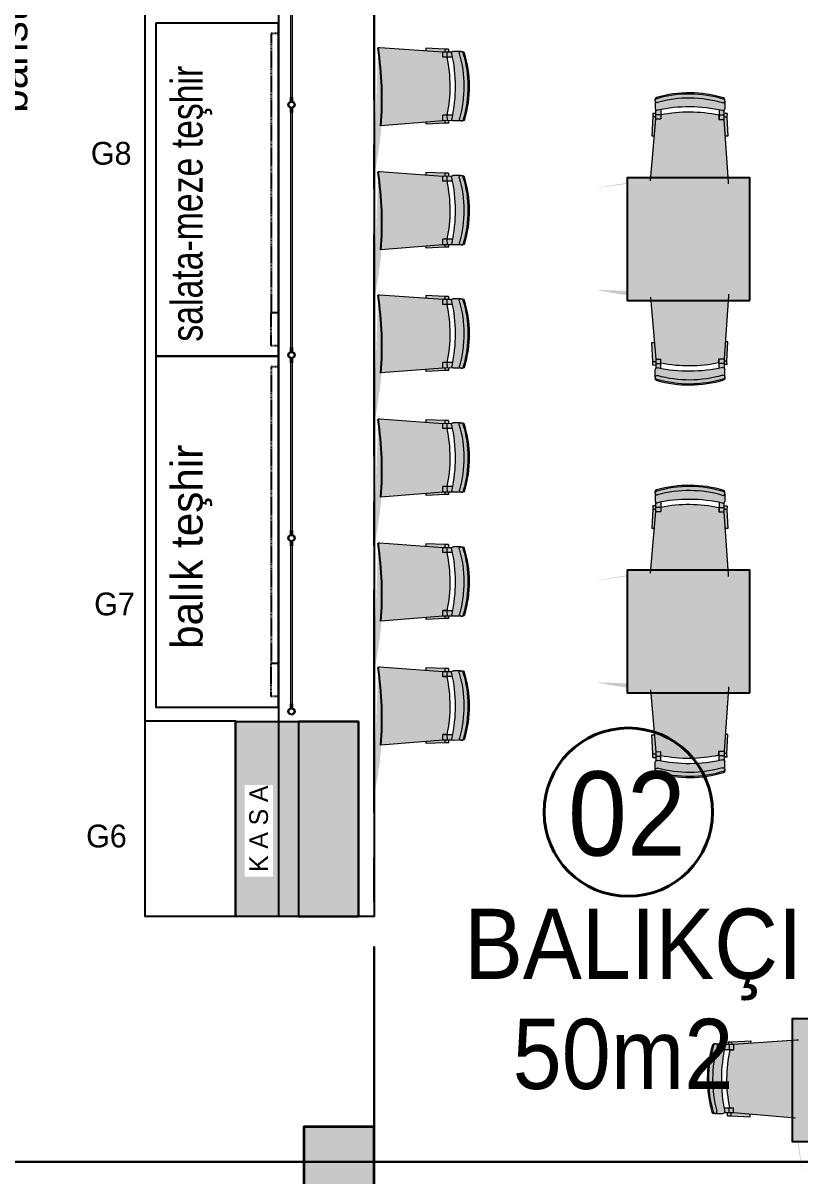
# Model space of a CAD drawing. Header units: millimetres. Extents: x -2729 to 15248, y -12439 to 5292.
# Drawn here: x 3808 to 4251, y -9050 to -8392 of the extents above; entities that cross this region are included whole.
import ezdxf

# ---------------------------------------------------------------- set-up
doc = ezdxf.new("R2010")
doc.units = ezdxf.units.MM
doc.linetypes.add('CENTER', pattern=[50.79999999999998, 31.75, -6.349999999999998, 6.349999999999998, -6.349999999999998])
doc.linetypes.add('DASHED', pattern=[0.75, 0.5, -0.25])
for name, color, linetype, lineweight in [('antet_Ном_пера__60', 7, 'Continuous', 35), ('CAM', 155, 'Continuous', 15), ('DUVAR', 7, 'Continuous', 30), ('gzm', 250, 'Continuous', 20), ('kolon_Ном_пера__60', 7, 'Continuous', 35)]:
    doc.layers.add(name, color=color, linetype=linetype, lineweight=lineweight)
for name, color, linetype in [('Kıtc-002 Çizgi', 7, 'Continuous'), ('S2000-002 Çizgi', 7, 'Continuous'), ('tefris', 39, 'Continuous')]:
    doc.layers.add(name, color=color, linetype=linetype)
doc.styles.add('TAKSİM', font='GOTHIC.TTF', dxfattribs={"height": 20})
doc.styles.add('YAZI01', font='SIMPLXTW.SHX', dxfattribs={"width": 0.6})
doc.styles.add('Мой Ариал', font='arial.ttf', dxfattribs={"width": 0.9})

# ---------------------------------------------------------------- blocks, each defined once
blk = doc.blocks.new('dfgbdf')
at = {"layer": 'tefris', "color": 250, "lineweight": 9}
for p, q in [((-2454111.619684269, 525210.158802735), (-2454111.651142441, 525205.7704439993)), ((-2454111.619684269, 525210.158802735), (-2454111.651142441, 525205.7704439993)), ((-2454111.619684269, 525210.158802735), (-2454111.61313714, 525211.0721156007)), ((-2454072.020701715, 525209.8749354146), (-2454072.014154585, 525210.7882482801)), ((-2454111.393876919, 525199.8079857455), (-2454111.356269388, 525205.054168995)), ((-2454108.455731259, 525205.1188426953), (-2454108.493951429, 525199.7871974818)), ((-2454075.256584268, 525204.8808529217), (-2454075.294804439, 525199.5492077086)), ((-2454072.394878949, 525199.528419445), (-2454072.357271417, 525204.7746026947)), ((-2454072.020701715, 525209.8749354146), (-2454072.052159887, 525205.4865766789)), ((-2454072.020701715, 525209.8749354146), (-2454072.052159887, 525205.4865766789)), ((-2454114.364413285, 525164.5024694676), (-2454111.393876919, 525199.8079857455)), ((-2454112.999900517, 525201.1196209646), (-2454113.57778656, 525190.2564495396)), ((-2454112.985563781, 525203.1195695786), (-2454112.999900517, 525201.1196209646)), ((-2454112.999900517, 525201.1196209646), (-2454111.384557405, 525201.1080412957)), ((-2454112.985563781, 525203.1195695786), (-2454111.370220672, 525203.107989909)), ((-2454111.393876919, 525199.8079857455), (-2454108.393953999, 525199.7864806453)), ((-2454111.375956003, 525202.3079215129), (-2454108.476030512, 525202.2871332491)), ((-2454108.377466755, 525202.0864215513), (-2454108.393953999, 525199.7864806453)), ((-2454075.378314627, 525201.8498654515), (-2454075.394801869, 525199.5499245452)), ((-2454075.394801869, 525199.5499245452), (-2454072.394878949, 525199.528419445)), ((-2454075.276883522, 525202.0491434757), (-2454072.376958031, 525202.0283552122)), ((-2454069.8998299, 525163.7397039934), (-2454072.394878949, 525199.528419445)), ((-2454070.770216322, 525200.816895326), (-2454072.385559435, 525200.828474995)), ((-2454070.75587959, 525202.8168439397), (-2454072.371222701, 525202.8284236089)), ((-2454070.75587959, 525202.8168439397), (-2454070.770216322, 525200.816895326)), ((-2454070.770216322, 525200.816895326), (-2454070.348128059, 525189.946555534)), ((-2454113.57778656, 525190.2564495396), (-2454112.198356299, 525190.2465610235)), ((-2454070.348128059, 525189.946555534), (-2454071.727558321, 525189.95644405))]:
    blk.add_line(p, q, dxfattribs=at)
for centre, radius, start, end in [((-2454110.619709962, 525210.1516343682), 1, 179.5892793318425, 285.8993206494205), ((-2454110.95488347, 525210.5468397918), 0.6645643387296895, 128.1842560686453, 174.5564035868221), ((-2454110.613162832, 525211.0649472337), 1, 106.424976356534, 179.5892793318425), ((-2454110.477309588, 525209.903743491), 1.465455548318734, 98.72199400806039, 127.3173746617995), ((-2454092.409191321, 525148.7779265486), 65.89265889045396, 89.45884940670703, 106.2935274857314), ((-2454092.409191321, 525148.7779265486), 65.19265889045396, 89.45884940670703, 106.2935274857314), ((-2454092.43093583, 525145.7446062912), 65.92605708526092, 89.4589154703867, 105.7679051027529), ((-2454092.130943537, 525145.7424557811), 65.92605708526092, 73.41065353881503, 89.71964317462334), ((-2454092.112385946, 525148.7757988839), 65.19265889045396, 72.8850311529628, 89.71970926283139), ((-2454092.109199028, 525148.7757760386), 65.89265889045396, 72.8850311529628, 89.71970926283139), ((-2454073.169802533, 525209.636302729), 1.465455548318734, 51.8611839938373, 80.45656463648214), ((-2454073.014128892, 525210.795416647), 1, 359.5892793318426, 72.75358231075933), ((-2454072.683058072, 525210.2724862649), 0.6645643387296895, 4.622155051725973, 50.99430259902947), ((-2454110.651168134, 525205.7632756322), 1, 179.5892793318425, 282.1716553241168), ((-2454092.605583447, 525121.3815767524), 85.28971260092196, 89.48851251595534, 102.0700716838015), ((-2454092.445793999, 525122.746649585), 80.92352941175771, 77.82438813700311, 101.3541705151467), ((-2454092.305591153, 525121.3794262424), 85.28971260092196, 77.10848695473183, 89.69004613117218), ((-2454073.020676022, 525209.8821037814), 1, 253.2792379985671, 359.5892793318426), ((-2454073.052134194, 525205.4937450454), 1, 257.0069033155113, 359.5892793318426), ((-2454072.892565872, 525163.5310621646), 3, 344.9838835373608, 3.987984671885633)]:
    blk.add_arc(centre, radius, start, end, dxfattribs=at)
blk = doc.blocks.new('fgvbhfgjh')
h = blk.add_hatch(color=18)
h.set_gradient(color1=(8, 8, 8), color2=(145, 145, 145), one_color=1, tint=0.4099999964237213, name='INVCURVED')
h.paths.add_polyline_path([(-2451483.19880926, 521668.8699824771), (-2451413.19880926, 521668.8699824771), (-2451413.19880926, 521598.869982477), (-2451483.19880926, 521598.869982477)])
blk.add_lwpolyline([(-2451483.19880926, 521668.8699824771), (-2451413.19880926, 521668.8699824771), (-2451413.19880926, 521598.869982477), (-2451483.19880926, 521598.869982477), (-2451483.19880926, 521668.8699824771)])
blk = doc.blocks.new('sthsryh')
at = {"layer": 'tefris'}
h = blk.add_hatch(color=18, dxfattribs=at)
h.set_gradient(color1=(8, 8, 8), color2=(92, 92, 92), one_color=1, tint=0.3600000143051147, name='CYLINDER')
h.paths.add_polyline_path([(4536.027984292246, 3770.325054242625, 0.3305505333251211), (4535.32380904397, 3769.363329257933), (4535.327795710414, 3768.842818065198, -0.2427438629334576), (4535.603671018034, 3769.386162536859, -0.119052518395025), (4536.236699198371, 3769.655927417917, -0.0735875389792936), (4555.105370913167, 3772.528737205897, -0.0735875389735171), (4574.009576548355, 3769.89989381045, -0.1190525126681235), (4574.646036443301, 3769.638328282513, -0.2196094287040335), (4574.925968447234, 3769.156875298882), (4574.922982984222, 3769.619108907296, 0.3305455976475086), (4574.20644415915, 3770.571640149807, 0.0735875385497968), (4555.099256517364, 3773.228710501047, 0.0735875387030554)])
edge = h.paths.add_edge_path()
edge.add_ellipse((4619.063162452076, 3661.00762482005), major_axis=(-119.3420201236627, 37.1817459616933), ratio=0.4265283154215424, start_angle=297.7073354583348, end_angle=323.01772509326184, ccw=False)
edge.add_line((4577.615019422956, 3723.361419636582), (4574.695728148332, 3758.35513750941))
edge.add_line((4574.695728147401, 3758.35513750941), (4571.695790719241, 3758.335761598369))
edge.add_line((4571.695790719241, 3758.335761597671), (4571.680935855488, 3760.635713626747))
edge.add_arc((4555.692956018261, 3681.307269087236), 80.92352941115504, 438.6051640350927, 462.1349463954)
edge.add_line((4538.681624141987, 3760.422578605649), (4538.696479007136, 3758.122626576806))
edge.add_line((4538.696479007136, 3758.122626576748), (4535.696541578043, 3758.103250665533))
edge.add_line((4535.696541578043, 3758.103250665533), (4533.17609225912, 3722.316315079981))
edge.add_arc((4536.168679393361, 3722.10554922116), 3.000000000802631, 175.9713498595306, 194.9687877263636)
h.paths.add_polyline_path([(4573.749138103331, 3763.33284721832, 0.4790289221056363), (4574.957225267311, 3764.317438008148), (4574.928881892931, 3768.705791625661, -0.500271849319481), (4573.654272398911, 3767.737783109944, 0.07128175433068201), (4555.118632376194, 3770.228773159557, 0.0712817547301692), (4536.61671477044, 3767.498565981107, -0.5002619448420746), (4535.329708043952, 3768.449997907621), (4535.358051382936, 3764.061649642594, 0.4790207402578018), (4536.578755281399, 3763.092772141042, -0.0549629285443206), (4555.150925335474, 3765.228916187072, -0.054962927260355)])
h.paths.add_polyline_path([(4555.105370913167, 3772.528737205897, 0.0735875389792797), (4536.236699198371, 3769.655927417917, 0.1254224069759553), (4535.574437601492, 3769.36382890481, 0.2281353875295868), (4535.327795710414, 3768.842818065198), (4535.329707838129, 3768.450029600354), (4535.329708043952, 3768.449997915129, 0.4988503369004011), (4536.612383235246, 3767.497278756812, -0.071298977506095), (4555.118632376194, 3770.228773159557, -0.0712989770642944), (4573.658620188012, 3767.736551945738, 0.4988602312897345), (4574.928881892, 3768.705791625836), (4574.925968447234, 3769.156875300454, 0.205143870496195), (4574.675555960275, 3769.616374080652, 0.1254224130629383), (4574.009576548355, 3769.89989381045, 0.0735875389735347)])
h.paths.add_polyline_path([(4575.49342114199, 3748.793144219729), (4576.872858072166, 3748.802053687978), (4576.302682268899, 3759.66563252936), (4574.687331345398, 3759.655199346541), (4574.695728147401, 3758.35513750941)])
h.paths.add_polyline_path([(4533.642990515567, 3748.522841841216), (4535.02242744714, 3748.531751310104), (4535.696541578043, 3758.103250665533), (4535.688144776504, 3759.403312502604), (4534.072793853935, 3759.392879320425)])
h.paths.add_polyline_path([(4535.675227502361, 3761.403270788142), (4534.059876579327, 3761.392837605439), (4534.072793853935, 3759.392879320425), (4535.688144776504, 3759.403312502604)])
h.paths.add_polyline_path([(4574.687331345398, 3759.655199346541), (4576.302682268899, 3759.66563252936), (4576.28976499429, 3761.665590814955), (4574.674414071254, 3761.655157632311)])
h.paths.add_polyline_path([(4571.779642041307, 3760.836355318549), (4574.679581554141, 3760.855085365824), (4574.661844084038, 3763.601346129319, -0.2540112033113549), (4573.745711363386, 3763.333582593535, 0.0059357257269831), (4571.760921077337, 3763.73488834704)])
h = blk.add_hatch(color=33, dxfattribs=at)
h.set_gradient(color1=(172, 159, 128), one_color=1, tint=1, name='CYLINDER')
h.paths.add_polyline_path([(4538.596481093206, 3758.121980713855), (4538.58033450134, 3760.621928570328), (4535.68039498618, 3760.603198522878), (4535.696541578043, 3758.103250665533)])
h.paths.add_polyline_path([(4535.68039498618, 3760.603198522878), (4538.58033450134, 3760.621928570328), (4538.56161353737, 3763.520461599576, 0.0059357249099136), (4536.582172780298, 3763.09355184174, -0.254011277546088), (4535.662657515145, 3763.3494592855)])
h.paths.add_polyline_path([(4574.695728147401, 3758.35513750941), (4574.679581554141, 3760.855085365824), (4571.779642041307, 3760.836355318549), (4571.795788633171, 3758.33640746231)])
h = blk.add_hatch(color=18, dxfattribs=at)
h.set_gradient(color1=(8, 8, 8), color2=(92, 92, 92), one_color=1, tint=0.3600000143051147, name='CYLINDER')
edge = h.paths.add_edge_path()
edge.add_ellipse((4536.323788070119, 3610.338355854736), major_axis=(0.7071067817222896, -0.7071067817222897), ratio=0.9999999995503444, start_angle=224.6289349861511, end_angle=297.794258137757, ccw=False)
edge.add_line((4535.323809041176, 3610.34483211604), (4535.327795707154, 3610.865343308717))
edge.add_ellipse((4535.992346185259, 3610.861051128421), major_axis=(-0.4699179507806104, -0.4699179507806102), ratio=0.9999999992327752, start_angle=314.6299447237471, end_angle=369.2071047513651)
edge.add_ellipse((4536.478638994042, 3611.497579968709), major_axis=(-1.036233554988591, -1.036233554988591), ratio=0.9999999988766552, start_angle=8.340224815695624, end_angle=35.49723029684532)
edge.add_ellipse((4555.378022135236, 3672.371512909827), major_axis=(-46.09817118423729, -46.09817118423727), ratio=0.9999999999767026, start_angle=27.92569661727104, end_angle=44.76037470618905)
edge.add_ellipse((4555.674828940537, 3672.369595904078), major_axis=(-46.098171190294, -46.09817119029399), ratio=0.9999999999654413, start_angle=44.49951486546471, end_angle=61.33419295303329)
edge.add_ellipse((4573.786326470319, 3611.256618132176), major_axis=(-1.0362335564434, -1.036233556443399), ratio=0.9999999993428333, start_angle=53.76265933991045, end_angle=80.91966347774053)
edge.add_ellipse((4574.264356665313, 3610.613860948943), major_axis=(0.4699179504414529, -0.4699179504414532), ratio=0.9999999963918572, start_angle=-9.94721817048274, end_angle=39.59706914734291)
edge.add_line((4574.925968443044, 3610.55128607509), (4574.922982980497, 3610.08905246685))
edge.add_ellipse((4573.923003836998, 3610.095511102525), major_axis=(-0.7071067817655637, -0.7071067817655636), ratio=0.9999999992213571, start_angle=61.465641435351586, end_angle=134.6299448394291, ccw=False)
edge.add_ellipse((4555.674828942399, 3672.369595903612), major_axis=(46.59314593089847, -46.59314593089848), ratio=0.9999999999548213, start_angle=314.49951495361813, end_angle=331.3341929450192, ccw=False)
edge.add_ellipse((4555.374835199208, 3672.371533492697), major_axis=(46.59314593379577, -46.59314593379577), ratio=0.9999999999815988, start_angle=297.92569677302316, end_angle=314.76037479879227, ccw=False)
edge = h.paths.add_edge_path()
edge.add_ellipse((4619.06316244835, 3718.700536553923), major_axis=(-119.3420201263131, -37.18174596054682), ratio=0.4265283154179995, start_angle=36.98227490870283, end_angle=62.29266454274355)
edge.add_line((4577.615019419229, 3656.346741737449), (4574.695728144143, 3621.353023864737))
edge.add_line((4574.695728144143, 3621.353023864562), (4571.695790715515, 3621.372399775719))
edge.add_line((4571.695790715515, 3621.372399776126), (4571.680935851298, 3619.072447747167))
edge.add_ellipse((4555.692956015469, 3698.400892287202), major_axis=(-57.22157640173277, -57.22157640173277), ratio=0.9999999999961988, start_angle=392.86505360477304, end_angle=416.39483596480096, ccw=False)
edge.add_line((4538.681624139193, 3619.285582768731), (4538.696479003877, 3621.585534797225))
edge.add_line((4538.696479002945, 3621.585534797225), (4535.696541575249, 3621.604910708324))
edge.add_line((4535.696541575249, 3621.604910708731), (4533.176092256326, 3657.391846294282))
edge.add_ellipse((4536.168679390568, 3657.602612153337), major_axis=(-2.12132034998911, -2.121320349989109), ratio=0.9999999987284928, start_angle=300.03121224990423, end_angle=319.0286501075705, ccw=False)
edge = h.paths.add_edge_path()
edge.add_ellipse((4573.957246291451, 3615.397208343376), major_axis=(0.7071067809131966, -0.7071067809131966), ratio=0.999999999829844, start_angle=44.6284355362892, end_angle=147.0115104225966, ccw=False)
edge.add_line((4574.957225263118, 3615.390723365826), (4574.928881889209, 3611.002369748604))
edge.add_ellipse((4573.928902746176, 3611.008828385442), major_axis=(-0.7071067811908893, -0.7071067811908892), ratio=0.9999999999920784, start_angle=134.629944794807, end_angle=240.939986716869)
edge.add_ellipse((4555.694420558866, 3675.402930828859), major_axis=(46.61676202146179, -46.61676202146179), ratio=0.9999999999765883, start_angle=314.49958098612035, end_angle=330.80857055908643, ccw=False)
edge.add_ellipse((4555.394426818937, 3675.404868418526), major_axis=(-46.61676202181243, -46.61676202181242), ratio=0.9999999999946059, start_angle=388.45131901296287, end_angle=404.7603086764847, ccw=False)
edge.add_ellipse((4536.329686978366, 3611.251673136548), major_axis=(-0.7071067814499963, -0.707106781449996), ratio=0.999999999992008, start_angle=208.3199025619581, end_angle=314.6281288870354)
edge.add_line((4535.329708040226, 3611.258163466235), (4535.358051379211, 3615.646511731611))
edge.add_ellipse((4536.358030522242, 3615.640053094714), major_axis=(-0.7071067813485854, -0.7071067813485854), ratio=0.9999999999161822, start_angle=212.248395108644, end_angle=314.629944792633, ccw=False)
edge.add_ellipse((4555.551782824099, 3699.76801577647), major_axis=(-60.30893414147975, -60.30893414147969), ratio=0.9999999999651737, start_angle=32.14679778577749, end_angle=44.73071163836433)
edge.add_ellipse((4555.851776566356, 3699.766078189249), major_axis=(60.30893414080492, -60.30893414080492), ratio=0.9999999999433816, start_angle=-45.47082196288935, end_angle=-32.88690840348889)
edge = h.paths.add_edge_path()
edge.add_ellipse((4555.378022135236, 3672.371512910061), major_axis=(-46.09817118435936, -46.09817118435935), ratio=0.9999999999766949, start_angle=387.9256966173313, end_angle=404.76037470619013, ccw=False)
edge.add_ellipse((4536.478638995439, 3611.497579968943), major_axis=(1.036233556076851, -1.036233556076851), ratio=0.9999999998429832, start_angle=276.9018505936157, end_angle=305.4972302277553, ccw=False)
edge.add_ellipse((4535.992346183863, 3610.861051128944), major_axis=(0.4699179509142243, -0.4699179509142243), ratio=0.9999999997353802, start_angle=224.629944793192, end_angle=276.0349705361688, ccw=False)
edge.add_line((4535.327795707154, 3610.865343308717), (4535.329707835336, 3611.258131773852))
edge.add_line((4535.329707835336, 3611.258131773852), (4535.329708040226, 3611.258163458842))
edge.add_ellipse((4536.329686977435, 3611.251673137071), major_axis=(0.7071067810289291, -0.7071067810289292), ratio=0.9999999999624826, start_angle=118.5788082655967, end_angle=224.6281293417238, ccw=False)
edge.add_ellipse((4555.394426818006, 3675.404868420447), major_axis=(-46.61676202343754, -46.61676202343754), ratio=0.9999999999963467, start_angle=28.44739180344517, end_angle=44.76030867725096)
edge.add_ellipse((4555.694420557003, 3675.40293082979), major_axis=(46.61676202056894, -46.61676202056894), ratio=0.999999999949352, start_angle=-45.50041901262929, end_angle=-29.18750223913822)
edge.add_ellipse((4573.928902746176, 3611.008828385442), major_axis=(-0.7071067813918696, -0.7071067813918696), ratio=0.9999999995664592, start_angle=134.6299447559351, end_angle=240.68108163018968, ccw=False)
edge.add_line((4574.928881888278, 3611.002369748137), (4574.925968443044, 3610.551286073576))
edge.add_ellipse((4574.264356665313, 3610.613860949584), major_axis=(-0.4699179506193922, -0.4699179506193922), ratio=0.9999999993763433, start_angle=83.22492197080362, end_angle=129.5970688284159, ccw=False)
edge.add_ellipse((4573.786326467991, 3611.256618131825), major_axis=(-1.03623355833267, -1.03623355833267), ratio=0.9999999979251082, start_angle=413.76265943400807, end_angle=442.35804038675644, ccw=False)
edge.add_ellipse((4555.674828940537, 3672.369595904078), major_axis=(-46.0981711902941, -46.09817119029425), ratio=0.9999999999654386, start_angle=404.4995148654648, end_angle=421.3341929530333, ccw=False)
h.paths.add_polyline_path([(4575.493421138264, 3630.915017154244), (4576.872858068905, 3630.906107685878), (4576.302682265174, 3620.042528844673), (4574.687331342138, 3620.052962027433), (4574.695728144143, 3621.353023864562)])
h.paths.add_polyline_path([(4533.642990512308, 3631.185319532697), (4535.022427442949, 3631.176410063694), (4535.696541575249, 3621.604910708731), (4535.688144773245, 3620.304848871369), (4534.072793850207, 3620.315282053372)])
h.paths.add_polyline_path([(4535.675227498169, 3618.304890585714), (4534.059876575135, 3618.315323768533), (4534.072793850207, 3620.315282053372), (4535.688144773245, 3620.304848871369)])
h.paths.add_polyline_path([(4574.687331342138, 3620.052962027433), (4576.302682265174, 3620.042528844673), (4576.289764990565, 3618.04257055925), (4574.674414067064, 3618.053003741603)])
edge = h.paths.add_edge_path()
edge.add_line((4571.779642037116, 3618.871806055715), (4574.679581551347, 3618.853076008323))
edge.add_line((4574.679581551347, 3618.853076008323), (4574.661844080313, 3616.106815244946))
edge.add_ellipse((4573.957246291451, 3615.397208342911), major_axis=(0.707106781219058, -0.7071067812190585), ratio=0.9999999999837588, start_angle=90.20294078737055, end_angle=147.2123183470314)
edge.add_ellipse((4555.851776586378, 3699.76607820386), major_axis=(60.30893392307935, -60.30893392307935), ratio=0.999999994913458, start_angle=325.7503848735804, end_angle=327.11073702994173, ccw=False)
edge.add_line((4571.760921073146, 3615.973273027163), (4571.779642037116, 3618.871806055715))
h = blk.add_hatch(color=33, dxfattribs=at)
h.set_gradient(color1=(172, 159, 128), one_color=1, tint=1, name='CYLINDER')
h.paths.add_polyline_path([(4538.596481090411, 3621.586180660119), (4538.58033449715, 3619.086232803705), (4535.680394983383, 3619.104962851387), (4535.696541575249, 3621.604910708731)])
edge = h.paths.add_edge_path()
edge.add_line((4535.680394983383, 3619.104962851387), (4538.58033449715, 3619.086232803705))
edge.add_line((4538.58033449715, 3619.086232803705), (4538.56161353318, 3616.187699774629))
edge.add_ellipse((4555.551782844122, 3699.768015746144), major_axis=(-60.30893391531446, -60.30893391531446), ratio=0.9999999950626882, start_angle=392.1491526882551, end_angle=393.50950465792675, ccw=False)
edge.add_ellipse((4536.358030522242, 3615.64005309454), major_axis=(-0.7071067813949794, -0.7071067813949791), ratio=0.9999999999964688, start_angle=212.0475552884645, end_angle=269.0569487911714)
edge.add_line((4535.662657512352, 3616.358702088415), (4535.680394983383, 3619.104962851387))
h.paths.add_polyline_path([(4574.695728144143, 3621.353023864562), (4574.679581551347, 3618.853076008323), (4571.779642037116, 3618.871806055715), (4571.795788628979, 3621.371753911604)])
at = {"extrusion": (0, 0, -1), "zscale": -1, "rotation": 270}
blk.add_blockref('fgvbhfgjh', (-526189.8897910207, -2447758.344728571), dxfattribs=at)
at = {"layer": 'tefris', "xscale": -1, "rotation": 359.9593345443882}
blk.add_blockref('dfgbdf', (-2449908.838542012, -519699.5246020478), dxfattribs=at)
at = {"layer": 'tefris', "rotation": 180.0406654588503}
blk.add_blockref('dfgbdf', (-2449908.838542017, 527079.2327634185), dxfattribs=at)
blk = doc.blocks.new('cvbncvn')
at = {"layer": 'tefris'}
h = blk.add_hatch(color=33, dxfattribs=at)
h.set_gradient(color1=(172, 159, 128), one_color=1, tint=1, name='CYLINDER')
h.paths.add_polyline_path([(-2451154.223689083, 524897.2262711371, 0.3305505333251211), (-2451154.332949031, 524898.413216793), (-2451154.680639513, 524898.8005914476, -0.2427438629334576), (-2451154.527526212, 524898.210772224, -0.119052518395025), (-2451154.823199974, 524897.5894230508, -0.0735875389792936), (-2451167.058852123, 524882.9412619113, -0.0735875389735171), (-2451182.964544087, 524872.3919125733, -0.1190525126681235), (-2451183.61465743, 524872.1664123167, -0.2196094287040335), (-2451184.143245594, 524872.3417789476), (-2451183.834899048, 524871.9974081721, 0.3305455976475086), (-2451182.667198117, 524871.7582049319, 0.0735875385497968), (-2451166.590720377, 524882.4208268367, 0.0735875387030554)])
edge = h.paths.add_edge_path()
edge.add_ellipse((-2451288.835638838, 524924.1477155834), major_axis=(114.0452383263674, 51.17307509851923), ratio=0.4265283154215424, start_angle=297.7073354583348, end_angle=323.01772509326184, ccw=False)
edge.add_line((-2451216.485709845, 524904.8751427546), (-2451191.124070725, 524880.5879071507))
edge.add_line((-2451191.124070726, 524880.5879071505), (-2451188.889073622, 524882.589103779))
edge.add_line((-2451188.889073621, 524882.5891037792), (-2451187.354822873, 524880.875605999))
edge.add_arc((-2451227.909625441, 524950.9036403928), 80.92352941115509, 300.0760928002907, 323.6058751605984)
edge.add_line((-2451162.769854727, 524902.8887689075), (-2451164.304105476, 524904.6022666876))
edge.add_line((-2451164.304105475, 524904.6022666874), (-2451162.06910837, 524906.603463316))
edge.add_line((-2451162.06910837, 524906.6034633163), (-2451183.880094764, 524935.0874640178))
edge.add_arc((-2451186.261993427, 524933.263578396), 3.000000000802633, 37.44227862472864, 56.43971649156172)
h.paths.add_polyline_path([(-2451187.118360303, 524877.4850196771, 0.4790289221056363), (-2451187.37153479, 524875.9472302572), (-2451184.444154244, 524872.6778428579, -0.500271849319481), (-2451184.130153677, 524874.24726106, 0.07128175433068201), (-2451168.591916908, 524884.6558239107, 0.0712817547301692), (-2451156.536633469, 524898.9542548573, -0.5002619448420746), (-2451154.94221361, 524899.0936619595), (-2451157.869590585, 524902.3630453721, 0.4790207402578018), (-2451159.425883433, 524902.2806184784, -0.0549629285443206), (-2451171.927218796, 524888.3807902053, -0.054962927260355)])
h.paths.add_polyline_path([(-2451167.058852123, 524882.9412619113, 0.0735875389792797), (-2451154.823199974, 524897.5894230508, 0.1254224069759553), (-2451154.520412075, 524898.2468661688, 0.2281353875295868), (-2451154.680639513, 524898.8005914476), (-2451154.942192469, 524899.0936383482), (-2451154.942213605, 524899.0936619535, 0.4988503369004011), (-2451156.534240337, 524898.9580878789, -0.071298977506095), (-2451168.591916908, 524884.6558239107, -0.0712989770642944), (-2451184.134226765, 524874.2453042809, 0.4988602312897345), (-2451184.444154244, 524872.6778428579), (-2451184.143245592, 524872.3417789467, 0.205143870496195), (-2451183.651315112, 524872.1633134165, 0.1254224130629383), (-2451182.964544087, 524872.3919125733, 0.0735875389735347)])
h.paths.add_polyline_path([(-2451198.054109539, 524887.2243664347), (-2451199.081810155, 524886.3041723972), (-2451191.460286161, 524878.5417747207), (-2451190.256826182, 524879.6193421354), (-2451191.124070726, 524880.5879071505)])
h.paths.add_polyline_path([(-2451166.874928807, 524915.141928935), (-2451167.902629425, 524914.2217348977), (-2451162.06910837, 524906.6034633163), (-2451161.201863828, 524905.634898301), (-2451159.99840385, 524906.7124657155)])
h.paths.add_polyline_path([(-2451159.867732742, 524904.1449002314), (-2451158.664272762, 524905.2224676466), (-2451159.99840385, 524906.7124657155), (-2451161.201863828, 524905.634898301)])
h.paths.add_polyline_path([(-2451190.256826182, 524879.6193421354), (-2451191.460286161, 524878.5417747207), (-2451190.126155076, 524877.0517766511), (-2451188.922695097, 524878.1293440654)])
h.paths.add_polyline_path([(-2451187.295909667, 524880.6598996383), (-2451189.456406869, 524878.7254095636), (-2451187.624432733, 524876.6794052729, -0.2540112033113549), (-2451187.115305681, 524877.4867379908, 0.0059357257269831), (-2451185.362357831, 524878.5004502899)])
h = blk.add_hatch(color=33, dxfattribs=at)
h.set_gradient(color1=(172, 159, 128), one_color=1, tint=1, name='CYLINDER')
h.paths.add_polyline_path([(-2451164.229605571, 524904.6689732422), (-2451162.561941715, 524902.8064756553), (-2451160.401444513, 524904.7409657293), (-2451162.06910837, 524906.6034633163)])
h.paths.add_polyline_path([(-2451160.401444513, 524904.7409657293), (-2451162.561941715, 524902.8064756553), (-2451160.628389878, 524900.6470263066, 0.0059357249099136), (-2451159.427927786, 524902.2777710517, -0.254011277546088), (-2451158.569470377, 524902.6949614374)])
h.paths.add_polyline_path([(-2451191.124070725, 524880.5879071504), (-2451189.456406869, 524878.7254095636), (-2451187.295909667, 524880.6598996382), (-2451188.963573525, 524882.5223972248)])
at = {"layer": 'tefris', "color": 250, "xscale": -1, "rotation": 221.4302633063476}
blk.add_blockref('dfgbdf', (-958721.3848934338, 2542560.35672698), dxfattribs=at)

msp = doc.modelspace()

# ---------------------------------------------------------------- hatches: boundary and pattern name
h = msp.add_hatch(color=7)
h.paths.add_polyline_path([(3967.796073635767, -8376.864109958598), (4007.796073542217, -8376.864109958598), (4007.796045263382, -8336.864110045759), (3967.796073635767, -8336.864110045759)])
h.paths.add_polyline_path([(3967.804345199572, -9061.868219106527), (4007.804288548326, -9061.868219106522), (4007.804288548296, -9021.86827575047), (3967.804345199572, -9021.868275750476)])
h.paths.add_polyline_path([(3324.718050950115, -9072.070906383835), (3356.452139630184, -9047.720483706164), (3332.101716943475, -9015.986395034335), (3300.367628277916, -9040.336817710993)])
h.paths.add_polyline_path([(3095.806306717273, -8734.189167144003), (3130.447273819674, -8714.189195465959), (3110.447302138023, -8679.548228370848), (3075.806335050172, -8699.54820004796)])
at = {"layer": 'tefris'}
h = msp.add_hatch(color=8, dxfattribs=at)
h.set_gradient(color1=(125, 125, 125), color2=(26, 26, 26), rotation=89.99999999999996, one_color=1, tint=0.1000000014901161, name='INVCYLINDER')
h.paths.add_polyline_path([(3998.890992108051, -8790.76979825825), (3928.890992108516, -8790.769798258192), (3928.890992108051, -8901.868275750476), (3998.890992108516, -8901.868275750476)])
h.paths.add_polyline_path([(3934.067959720984, -8879.221443505889), (3934.067959720984, -8827.040350272426), (3950.220061630726, -8827.040350272426), (3950.220061630726, -8879.221443505889)], flags=16)
h.paths.add_polyline_path([(3964.755891246039, -8901.868275750476), (3963.890975198027, -8901.868275750476)], flags=17)

# ---------------------------------------------------------------- linework, layer by layer
at = {"color": 183, "linetype": 'CENTER', "lineweight": 30, "ltscale": 4}
msp.add_line((4007.804288548314, -9046.037531316848), (4007.804288548314, -5866.565701234485), dxfattribs=at)
for p, q in [((3994.344324490913, -8901.868275750476), (3984.344324490913, -8901.868275750476)), ((3998.890958287537, -8901.868275750476), (3988.890958287537, -8901.868275750476)), ((3994.337634603898, -9021.868275750472), (3984.337634603898, -9021.868275750472))]:
    msp.add_line(p, q)
for points in [[(3877.300345935443, -8242.85489094621), (4007.810978435328, -8242.85489094621), (4007.817668322344, -8901.868275750476), (3877.307035822459, -8901.868275750476)], [(3928.890992108516, -8901.868275750476), (3877.307035822459, -8901.868275750476), (3877.307035822459, -8790.289395048863), (3928.890992108516, -8790.289395048863)], [(3998.890958287537, -8790.769798258367), (3998.890958287537, -8901.868275750476), (3928.890992108516, -8901.868275750476), (3928.890992108516, -8790.769798258367)], [(3964.755891246039, -8790.657298266004), (3964.755891246039, -8901.868275750476), (3998.890958287537, -8901.868275750476), (3998.890958287537, -8790.657298266004)]]:
    msp.add_lwpolyline(points, close=True)
at = {"color": 1, "lineweight": 40, "ltscale": 0.005}
msp.add_circle((4152.724682987539, -8842.427662600696), 47.9999321307744, dxfattribs=at)
for centre, end in [((3803.987077637165, -8436.236197350789), 8.167360562060285), ((3803.987077637164, -8436.236197350789), 8.167360562060285), ((3803.987077632276, -8506.977141129095), 8.167360562060285), ((3803.987077632275, -8506.977141129095), 8.167360562060285), ((3803.98707762762, -8577.260412168334), 8.167360562060285), ((3803.98707762762, -8577.260412168334), 8.167360562060283), ((3803.987077622962, -8648.001355946175), 8.167360562060285), ((3803.987077622962, -8648.001355946175), 8.167360562060283), ((3803.987077618131, -8718.742299724132), 8.167360562060285), ((3803.987077618131, -8718.742299724132), 8.167360562060283), ((3803.9870776133, -8789.483243502089), 8.167360562060285), ((3803.987077613299, -8789.483243502089), 8.167360562060283)]:
    msp.add_arc(centre, 208.3126186999973, 355.9309691467172, end)
at = {"layer": 'CAM', "color": 4}
for points in [[(3960.478253937623, -8436.727530156752), (3960.478253937623, -8318.727530156744), (3961.078253937239, -8318.727530156744), (3961.078253937239, -8436.727530156752)], [(3960.478253937623, -8579.44181585686), (3960.478253937623, -8441.44181585686), (3961.078253937239, -8441.44181585686), (3961.078253937239, -8579.44181585686)], [(3960.478253937623, -8683.79053220029), (3960.478253937623, -8584.156101558428), (3961.078253937232, -8584.156101558428), (3961.078253937232, -8683.79053220029)], [(3960.478253937623, -8782.394039720204), (3960.478253937623, -8688.504817901858), (3961.078253937232, -8688.504817901858), (3961.078253937232, -8782.394039720204)]]:
    msp.add_lwpolyline(points, close=True, dxfattribs=at)
for points in [[(3960.17825393734, -8440.992551416773, -0.7337993858577057), (3960.17825393734, -8437.176794610828), (3960.178253936412, -8434.681469358047), (3960.478253937623, -8434.681469358047), (3960.478253937623, -8437.10730102056, -0.0754266888007359), (3961.078253936323, -8437.10730102056), (3961.078253936323, -8434.681469358171), (3961.378253936591, -8434.681469358047), (3961.378253936591, -8437.176794610828, -0.7337993858577057), (3961.378253936591, -8440.992551416773), (3961.378253936591, -8443.487876669527), (3961.078253936323, -8443.487876669527), (3961.078253936323, -8441.062045007146, -0.0754266888007359), (3960.478253937623, -8441.062045007277), (3960.478253937623, -8443.487876669527), (3960.178253936412, -8443.487876669527)], [(3960.17825393734, -8583.706837116866, -0.7337993858577057), (3960.17825393734, -8579.891080310941), (3960.178253936412, -8577.395755058174), (3960.478253937623, -8577.395755058174), (3960.478253937623, -8579.821586720676, -0.0754266888007359), (3961.078253936323, -8579.821586720676), (3961.078253936323, -8577.395755058295), (3961.378253936591, -8577.395755058174), (3961.378253936591, -8579.891080310941, -0.7337993858577057), (3961.378253936591, -8583.706837116866), (3961.378253936591, -8586.202162369644), (3961.078253936323, -8586.202162369644), (3961.078253936323, -8583.776330707276, -0.0754266888007359), (3960.478253937623, -8583.776330707378), (3960.478253937623, -8586.202162369644), (3960.178253936412, -8586.202162369644)], [(3960.17825393734, -8688.055553460294, -0.7337993858577057), (3960.17825393734, -8684.23979665437), (3960.178253936412, -8681.7444714016), (3960.478253937623, -8681.7444714016), (3960.478253937623, -8684.170303064104, -0.0754266888007359), (3961.078253936323, -8684.170303064104), (3961.078253936323, -8681.744471401722), (3961.37825393658, -8681.7444714016), (3961.37825393658, -8684.23979665437, -0.7337993858577057), (3961.37825393658, -8688.055553460294), (3961.37825393658, -8690.55087871307), (3961.078253936323, -8690.55087871307), (3961.078253936323, -8688.125047050702, -0.0754266888007359), (3960.478253937623, -8688.125047050806), (3960.478253937623, -8690.55087871307), (3960.178253936412, -8690.55087871307)]]:
    msp.add_lwpolyline(points, format="xyb", close=True, dxfattribs=at)
for points in [[(3960.478253937623, -8622.434805012652), (3960.478253937623, -8584.15610155698), (3961.078253937239, -8584.15610155698), (3961.078253937239, -8622.434805012652)], [(3960.478253937623, -8775.149090714222), (3960.478253937623, -8688.504817900406), (3961.078253937232, -8688.504817900406), (3961.078253937232, -8775.149090714222)]]:
    msp.add_lwpolyline(points, dxfattribs=at)
for points in [[(3960.178253936871, -8786.915031633545, -0.7337993858577001), (3960.178253936871, -8783.099274827619), (3960.178253935939, -8780.603949574848), (3960.478253937154, -8780.603949574848), (3960.478253937154, -8783.029781237356, -0.0754266888007359), (3961.078253935855, -8783.029781237356), (3961.078253935855, -8780.603949574976), (3961.378253936122, -8780.603949574848), (3961.378253936122, -8783.099274827619, -0.7337993858577057), (3961.378253936122, -8786.915031633545)], [(3961.411518845869, -8786.904249842404, -86.97395816748572), (3961.498063651741, -8786.873131251321)]]:
    msp.add_lwpolyline(points, format="xyb", dxfattribs=at)
for centre in [(3960.778253936513, -8439.084673013795), (3960.778253936513, -8581.798958713909), (3960.778253936502, -8686.147675057338), (3960.77825393604, -8785.00715323059)]:
    msp.add_circle(centre, 1.5, dxfattribs=at)
at = {"layer": 'DUVAR', "linetype": 'Continuous'}
msp.add_lwpolyline([(3707.806627397942, -9041.868178678778), (4587.804928035514, -9041.868178678757)], dxfattribs=at)
msp.add_arc((5357.757087094967, -7557.646345877282), 2578.653916191222, 214.0525284002143, 244.048202513395, dxfattribs=at)
at = {"layer": 'kolon_Ном_пера__60', "linetype": 'Continuous', "flags": 128}
msp.add_lwpolyline([(3967.804345199572, -9061.868219106527), (4007.804288548326, -9061.868219106522), (4007.804288548296, -9021.86827575047), (3967.804345199572, -9021.868275750476)], close=True, dxfattribs=at)
at = {"layer": 'Kıtc-002 Çizgi'}
for points in [[(3883.418022237132, -8392.484533339484), (3883.418022237132, -8582.484533339486), (3953.418022237131, -8582.484533339486), (3953.418022237131, -8392.484533339484)], [(3883.418022237132, -8582.484533339484), (3883.418022237132, -8782.484533339482), (3953.418022237131, -8782.484533339482), (3953.418022237131, -8582.484533339484)]]:
    msp.add_lwpolyline(points, close=True, dxfattribs=at)
at = {"layer": 'Kıtc-002 Çizgi', "linetype": 'DASHED'}
for points in [[(3953.418022237131, -8557.484533339486), (3953.418022237131, -8398.484533339484), (3949.246069801773, -8398.484533339484), (3949.246069801773, -8557.484533339486)], [(3953.418022237131, -8557.484533339486), (3953.418022237131, -8576.484533339484), (3949.246069801773, -8576.484533339484), (3949.246069801773, -8557.484533339486)], [(3953.418022237131, -8757.484533339482), (3953.418022237131, -8588.484533339482), (3949.246069801773, -8588.484533339482), (3949.246069801773, -8757.484533339482)], [(3953.418022237131, -8757.484533339482), (3953.418022237131, -8776.484533339482), (3949.246069801773, -8776.484533339482), (3949.246069801773, -8757.484533339482)]]:
    msp.add_lwpolyline(points, close=True, dxfattribs=at)
at = {"layer": 'S2000-002 Çizgi'}
msp.add_line((3953.418022237131, -8242.85489094621), (3953.424712124146, -8901.868275750476), dxfattribs=at)

# ---------------------------------------------------------------- block references
for p, rotation in [((8743.021992105281, -4825.801440072694), 180), ((8743.021992105341, -5049.595001481427), 180), ((591.2619592776763, -4439.259396476606), 270)]:
    msp.add_blockref('sthsryh', p, dxfattribs=dict(rotation=rotation))
at = {"color": 253, "rotation": 48.36193810591391}
msp.add_blockref('cvbncvn', (2024947.556421869, 1474370.681318089), dxfattribs=at)
at = {"layer": 'tefris', "rotation": 48.36193810591391}
for p in [(2024947.556421893, 1474723.928364239), (2024947.556421888, 1474653.187420461), (2024947.556421883, 1474582.904149422), (2024947.556421877, 1474512.163205644), (2024947.556421873, 1474441.422261866)]:
    msp.add_blockref('cvbncvn', p, dxfattribs=at)

# ---------------------------------------------------------------- texts
at = {"style": 'TAKSİM'}
for s, p in [('barista', (3810.228831920773, -8443.647272819133)), ('balık teşhir', (3910.071478643731, -8749.340781031513))]:
    msp.add_text(s, height=18, rotation=90, dxfattribs=at).set_placement(p)
at = {"style": 'TAKSİM', "width": 0.8}
msp.add_text('salata-meze teşhir', height=18, rotation=90, dxfattribs=at).set_placement((3910.071478643731, -8574.14269706403))
at = {"style": 'TAKSİM'}
for s, p in [('G8', (3846.420431652117, -8473.253463328074)), ('G7', (3848.330608046027, -8730.213400082735)), ('G6', (3843.737892650602, -8862.544270640949))]:
    msp.add_text(s, height=13, dxfattribs=at).set_placement(p)
at = {"lineweight": 40, "ltscale": 0.005, "char_height": 40, "attachment_point": 8, "style": 'Мой Ариал'}
for s, insert in [('BALIKÇI', (4155.531063380418, -8949.836601374172)), ('50{\\fArial|b0|i0|c186|p34;m2}', (4149.690417241174, -9000.848212090426))]:
    msp.add_mtext(s, dxfattribs=dict(at, insert=insert))
at = {"layer": 'antet_Ном_пера__60', "color": 1, "linetype": 'Continuous', "insert": (4151.911657730834, -8867.871119593514), "char_height": 48.00000000000001, "attachment_point": 8, "style": 'Мой Ариал'}
msp.add_mtext('{\\fArial|b0|i0|c186|p34;0}2', dxfattribs=at)
at = {"layer": 'gzm', "color": 1, "insert": (3936.727170312095, -8876.562232914894), "char_height": 10.63684236387782, "width": 990.6017869656763, "attachment_point": 1, "rotation": 89.99999999999999, "style": 'YAZI01'}
msp.add_mtext('{\\fGill Sans MT|b0|i0|c0|p34;\\W1;\\T1.4;KASA}', dxfattribs=at)

doc.saveas('drawing.dxf')
